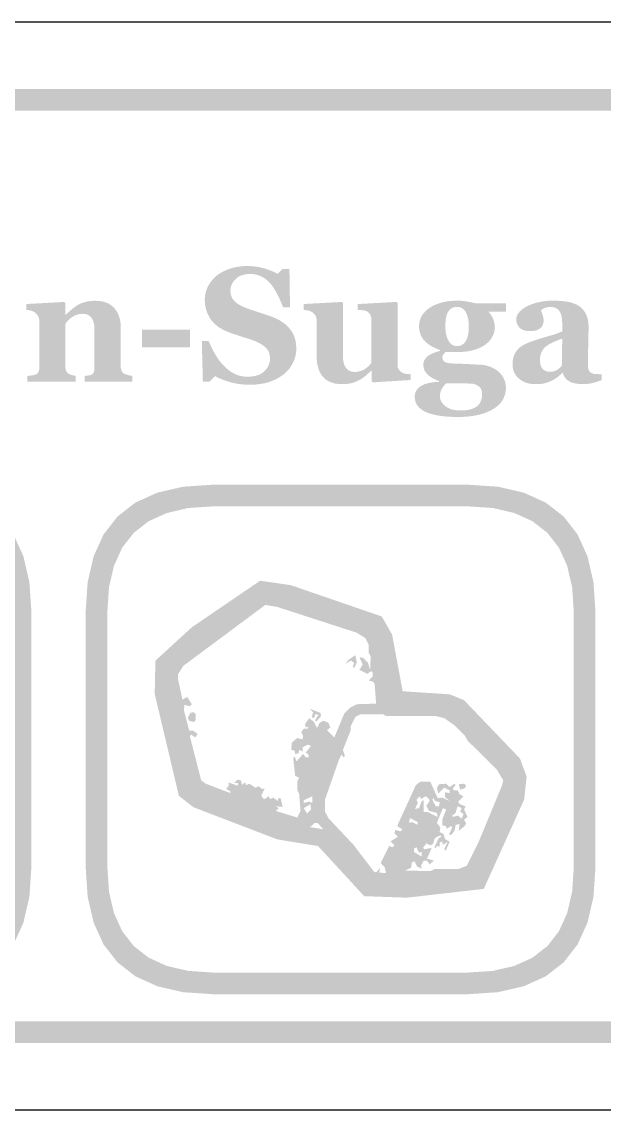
# Model space of a CAD drawing. Header units: millimetres. Extents: x 6 to 594, y 82 to 394.
# Drawn here: x 320.72 to 331.46, y 211.96 to 232.04 of the extents above; entities that cross this region are included whole.
import ezdxf

# ---------------------------------------------------------------- set-up
doc = ezdxf.new("R2010")
doc.units = ezdxf.units.MM
doc.layers.add('CUT', color=1, linetype='Continuous')
doc.layers.add('RASTER', color=7, linetype='Continuous')

msp = doc.modelspace()

# ---------------------------------------------------------------- hatches: boundary and pattern name
at = {"layer": 'RASTER'}
h = msp.add_hatch(color=7, dxfattribs=at)
h.paths.add_polyline_path([(295.8, 228.6), (295.834, 229.116), (295.938, 229.563), (296.109, 229.941), (296.35, 230.25), (296.659, 230.491), (297.038, 230.663), (297.484, 230.766), (298, 230.8), (355.2, 230.8), (355.716, 230.766), (356.163, 230.663), (356.541, 230.491), (356.85, 230.25), (357.091, 229.941), (357.263, 229.563), (357.366, 229.116), (357.4, 228.6), (357.4, 215.4), (357.366, 214.884), (357.263, 214.438), (357.091, 214.059), (356.85, 213.75), (356.541, 213.509), (356.163, 213.337), (355.716, 213.234), (355.2, 213.2), (298, 213.2), (297.484, 213.234), (297.038, 213.337), (296.659, 213.509), (296.35, 213.75), (296.109, 214.059), (295.938, 214.438), (295.834, 214.884), (295.8, 215.4)])
h.paths.add_polyline_path([(296.2, 228.6), (296.2, 215.4), (296.228, 214.978), (296.313, 214.613), (296.453, 214.303), (296.65, 214.05), (296.903, 213.853), (297.213, 213.712), (297.578, 213.628), (298, 213.6), (355.2, 213.6), (355.622, 213.628), (355.988, 213.712), (356.297, 213.853), (356.55, 214.05), (356.747, 214.303), (356.888, 214.613), (356.972, 214.978), (357, 215.4), (357, 228.6), (356.972, 229.022), (356.888, 229.388), (356.747, 229.697), (356.55, 229.95), (356.297, 230.147), (355.988, 230.288), (355.622, 230.372), (355.2, 230.4), (298, 230.4), (297.578, 230.372), (297.213, 230.288), (296.903, 230.147), (296.65, 229.95), (296.453, 229.697), (296.313, 229.388), (296.228, 229.022), (296.2, 228.6)])
for points in [[(324.921, 225.344), (324.874, 225.345), (324.828, 225.347), (324.782, 225.351), (324.737, 225.356), (324.693, 225.363), (324.65, 225.371), (324.608, 225.38), (324.566, 225.391), (324.526, 225.403), (324.487, 225.416), (324.45, 225.429), (324.414, 225.442), (324.38, 225.457), (324.347, 225.471), (324.316, 225.487), (324.287, 225.503), (324.186, 225.4), (324.061, 225.4), (324.042, 226.151), (324.168, 226.151), (324.179, 226.125), (324.191, 226.097), (324.204, 226.07), (324.217, 226.042), (324.231, 226.013), (324.245, 225.984), (324.261, 225.955), (324.277, 225.926), (324.294, 225.897), (324.311, 225.868), (324.329, 225.84), (324.348, 225.813), (324.367, 225.787), (324.387, 225.762), (324.408, 225.737), (324.429, 225.713), (324.452, 225.69), (324.475, 225.667), (324.499, 225.645), (324.524, 225.624), (324.549, 225.605), (324.575, 225.587), (324.602, 225.57), (324.629, 225.554), (324.657, 225.539), (324.687, 225.527), (324.717, 225.516), (324.749, 225.508), (324.782, 225.501), (324.816, 225.496), (324.851, 225.493), (324.888, 225.492), (324.936, 225.494), (324.981, 225.498), (325.024, 225.506), (325.064, 225.517), (325.1, 225.53), (325.134, 225.547), (325.165, 225.567), (325.193, 225.59), (325.218, 225.615), (325.239, 225.642), (325.258, 225.67), (325.273, 225.7), (325.284, 225.731), (325.293, 225.764), (325.298, 225.799), (325.299, 225.835), (325.298, 225.865), (325.294, 225.893), (325.287, 225.921), (325.277, 225.947), (325.264, 225.972), (325.249, 225.996), (325.23, 226.018), (325.209, 226.039), (325.185, 226.06), (325.158, 226.079), (325.128, 226.098), (325.094, 226.116), (325.058, 226.134), (325.018, 226.151), (324.976, 226.167), (324.93, 226.182), (324.9, 226.192), (324.87, 226.202), (324.841, 226.211), (324.812, 226.22), (324.784, 226.229), (324.757, 226.238), (324.73, 226.247), (324.704, 226.255), (324.678, 226.264), (324.653, 226.272), (324.628, 226.281), (324.604, 226.29), (324.58, 226.298), (324.556, 226.307), (324.533, 226.316), (324.51, 226.324), (324.459, 226.346), (324.412, 226.371), (324.368, 226.397), (324.327, 226.426), (324.29, 226.457), (324.256, 226.49), (324.226, 226.525), (324.198, 226.563), (324.175, 226.602), (324.154, 226.643), (324.136, 226.685), (324.122, 226.728), (324.111, 226.771), (324.103, 226.817), (324.098, 226.863), (324.097, 226.91), (324.097, 226.941), (324.1, 226.97), (324.104, 227), (324.11, 227.029), (324.117, 227.059), (324.126, 227.087), (324.137, 227.116), (324.149, 227.144), (324.163, 227.172), (324.179, 227.199), (324.196, 227.225), (324.214, 227.25), (324.234, 227.275), (324.256, 227.299), (324.279, 227.323), (324.303, 227.345), (324.328, 227.366), (324.355, 227.385), (324.383, 227.404), (324.413, 227.421), (324.445, 227.438), (324.479, 227.453), (324.514, 227.468), (324.551, 227.482), (324.589, 227.494), (324.628, 227.505), (324.668, 227.514), (324.708, 227.521), (324.75, 227.527), (324.792, 227.531), (324.835, 227.533), (324.879, 227.534), (324.922, 227.534), (324.964, 227.531), (325.005, 227.528), (325.046, 227.522), (325.086, 227.516), (325.126, 227.507), (325.164, 227.498), (325.203, 227.487), (325.239, 227.475), (325.274, 227.463), (325.307, 227.451), (325.337, 227.439), (325.366, 227.427), (325.393, 227.415), (325.417, 227.403), (325.44, 227.391), (325.529, 227.479), (325.657, 227.479), (325.668, 226.77), (325.542, 226.77), (325.531, 226.798), (325.519, 226.827), (325.507, 226.856), (325.495, 226.885), (325.481, 226.914), (325.468, 226.944), (325.454, 226.974), (325.439, 227.003), (325.424, 227.032), (325.409, 227.06), (325.394, 227.087), (325.378, 227.113), (325.362, 227.137), (325.346, 227.16), (325.33, 227.181), (325.314, 227.202), (325.296, 227.222), (325.277, 227.242), (325.257, 227.261), (325.237, 227.278), (325.216, 227.295), (325.194, 227.31), (325.171, 227.324), (325.148, 227.337), (325.124, 227.349), (325.099, 227.359), (325.073, 227.368), (325.047, 227.375), (325.019, 227.381), (324.99, 227.385), (324.96, 227.387), (324.929, 227.388), (324.89, 227.386), (324.853, 227.382), (324.818, 227.375), (324.785, 227.365), (324.753, 227.353), (324.724, 227.338), (324.696, 227.319), (324.67, 227.298), (324.647, 227.275), (324.626, 227.251), (324.609, 227.225), (324.595, 227.198), (324.584, 227.17), (324.576, 227.141), (324.571, 227.11), (324.57, 227.077), (324.571, 227.047), (324.575, 227.018), (324.582, 226.99), (324.592, 226.964), (324.604, 226.939), (324.619, 226.916), (324.636, 226.894), (324.657, 226.874), (324.68, 226.854), (324.707, 226.835), (324.736, 226.817), (324.768, 226.799), (324.804, 226.782), (324.842, 226.766), (324.884, 226.75), (324.929, 226.734), (324.956, 226.725), (324.983, 226.716), (325.011, 226.707), (325.038, 226.698), (325.066, 226.689), (325.094, 226.68), (325.122, 226.67), (325.15, 226.661), (325.178, 226.652), (325.205, 226.643), (325.231, 226.634), (325.256, 226.625), (325.281, 226.617), (325.305, 226.608), (325.328, 226.599), (325.35, 226.591), (325.402, 226.569), (325.45, 226.546), (325.495, 226.521), (325.537, 226.493), (325.576, 226.464), (325.612, 226.433), (325.644, 226.4), (325.673, 226.365), (325.699, 226.327), (325.722, 226.288), (325.741, 226.247), (325.756, 226.203), (325.769, 226.157), (325.777, 226.109), (325.782, 226.059), (325.784, 226.006), (325.783, 225.973), (325.78, 225.94), (325.775, 225.907), (325.768, 225.874), (325.759, 225.841), (325.749, 225.809), (325.736, 225.777), (325.721, 225.746), (325.705, 225.715), (325.687, 225.685), (325.668, 225.657), (325.647, 225.63), (325.625, 225.605), (325.602, 225.581), (325.577, 225.558), (325.551, 225.536), (325.521, 225.514), (325.49, 225.493), (325.458, 225.473), (325.425, 225.455), (325.39, 225.437), (325.355, 225.422), (325.318, 225.407), (325.28, 225.394), (325.241, 225.382), (325.2, 225.372), (325.158, 225.364), (325.114, 225.357), (325.068, 225.351), (325.021, 225.347), (324.972, 225.345), (324.921, 225.344)], [(322.761, 225.4), (321.879, 225.4), (321.879, 225.507), (321.886, 225.508), (321.893, 225.508), (321.901, 225.509), (321.91, 225.51), (321.918, 225.511), (321.927, 225.512), (321.936, 225.513), (321.946, 225.514), (321.956, 225.515), (321.965, 225.517), (321.973, 225.518), (321.981, 225.52), (321.988, 225.522), (321.995, 225.524), (322.001, 225.526), (322.006, 225.529), (322.014, 225.533), (322.021, 225.538), (322.027, 225.543), (322.033, 225.549), (322.038, 225.555), (322.043, 225.561), (322.047, 225.568), (322.05, 225.576), (322.053, 225.584), (322.056, 225.593), (322.058, 225.603), (322.06, 225.614), (322.062, 225.626), (322.063, 225.638), (322.063, 225.652), (322.063, 225.667), (322.063, 226.352), (322.063, 226.388), (322.06, 226.422), (322.056, 226.454), (322.05, 226.483), (322.042, 226.51), (322.032, 226.535), (322.021, 226.557), (322.008, 226.577), (321.994, 226.595), (321.978, 226.61), (321.96, 226.623), (321.941, 226.634), (321.919, 226.642), (321.897, 226.648), (321.873, 226.651), (321.847, 226.652), (321.832, 226.652), (321.818, 226.651), (321.804, 226.65), (321.79, 226.648), (321.776, 226.646), (321.763, 226.643), (321.75, 226.639), (321.737, 226.635), (321.725, 226.63), (321.712, 226.625), (321.7, 226.619), (321.687, 226.613), (321.675, 226.607), (321.663, 226.599), (321.651, 226.592), (321.639, 226.584), (321.628, 226.576), (321.618, 226.569), (321.609, 226.561), (321.6, 226.554), (321.592, 226.546), (321.584, 226.539), (321.577, 226.531), (321.57, 226.524), (321.564, 226.516), (321.558, 226.509), (321.552, 226.501), (321.547, 226.495), (321.542, 226.488), (321.537, 226.482), (321.532, 226.475), (321.527, 226.469), (321.527, 225.683), (321.527, 225.67), (321.528, 225.658), (321.529, 225.647), (321.531, 225.636), (321.533, 225.625), (321.535, 225.615), (321.538, 225.606), (321.542, 225.597), (321.546, 225.589), (321.55, 225.581), (321.556, 225.574), (321.561, 225.567), (321.568, 225.561), (321.575, 225.555), (321.582, 225.55), (321.59, 225.545), (321.596, 225.542), (321.603, 225.539), (321.609, 225.536), (321.617, 225.533), (321.624, 225.53), (321.632, 225.527), (321.64, 225.524), (321.649, 225.522), (321.658, 225.519), (321.666, 225.517), (321.675, 225.515), (321.684, 225.513), (321.692, 225.511), (321.701, 225.509), (321.709, 225.508), (321.718, 225.507), (321.718, 225.4), (320.827, 225.4), (320.827, 225.507), (320.836, 225.508), (320.845, 225.509), (320.855, 225.509), (320.864, 225.51), (320.873, 225.511), (320.882, 225.513), (320.892, 225.514), (320.901, 225.515), (320.91, 225.516), (320.919, 225.518), (320.927, 225.519), (320.936, 225.521), (320.943, 225.523), (320.951, 225.525), (320.958, 225.527), (320.965, 225.529), (320.976, 225.533), (320.986, 225.538), (320.996, 225.543), (321.004, 225.549), (321.012, 225.556), (321.019, 225.563), (321.024, 225.571), (321.029, 225.579), (321.033, 225.587), (321.037, 225.597), (321.04, 225.607), (321.042, 225.618), (321.044, 225.629), (321.046, 225.641), (321.047, 225.653), (321.047, 225.667), (321.047, 226.519), (321.046, 226.53), (321.045, 226.542), (321.043, 226.553), (321.041, 226.564), (321.038, 226.575), (321.034, 226.586), (321.029, 226.597), (321.023, 226.608), (321.017, 226.619), (321.011, 226.629), (321.004, 226.639), (320.996, 226.648), (320.988, 226.657), (320.98, 226.665), (320.971, 226.673), (320.962, 226.68), (320.955, 226.685), (320.948, 226.689), (320.94, 226.693), (320.932, 226.696), (320.923, 226.7), (320.914, 226.703), (320.905, 226.707), (320.895, 226.71), (320.885, 226.712), (320.875, 226.715), (320.864, 226.717), (320.853, 226.719), (320.842, 226.721), (320.83, 226.723), (320.819, 226.724), (320.807, 226.726), (320.807, 226.833), (321.505, 226.871), (321.527, 226.849), (321.527, 226.636), (321.533, 226.636), (321.544, 226.646), (321.555, 226.656), (321.566, 226.666), (321.579, 226.677), (321.591, 226.688), (321.605, 226.699), (321.618, 226.712), (321.633, 226.724), (321.647, 226.737), (321.661, 226.749), (321.675, 226.76), (321.689, 226.771), (321.703, 226.781), (321.716, 226.79), (321.729, 226.799), (321.741, 226.808), (321.755, 226.816), (321.77, 226.825), (321.787, 226.833), (321.804, 226.84), (321.822, 226.848), (321.841, 226.855), (321.862, 226.861), (321.883, 226.868), (321.905, 226.874), (321.928, 226.879), (321.951, 226.883), (321.974, 226.886), (321.998, 226.889), (322.022, 226.891), (322.046, 226.892), (322.071, 226.893), (322.129, 226.891), (322.183, 226.884), (322.233, 226.874), (322.28, 226.859), (322.323, 226.84), (322.362, 226.816), (322.397, 226.789), (322.429, 226.757), (322.457, 226.722), (322.481, 226.684), (322.502, 226.643), (322.518, 226.6), (322.531, 226.553), (322.541, 226.504), (322.546, 226.452), (322.548, 226.398), (322.548, 225.68), (322.548, 225.667), (322.549, 225.654), (322.551, 225.642), (322.552, 225.631), (322.555, 225.621), (322.557, 225.611), (322.561, 225.602), (322.564, 225.593), (322.569, 225.586), (322.574, 225.578), (322.58, 225.571), (322.587, 225.564), (322.595, 225.558), (322.604, 225.552), (322.614, 225.547), (322.624, 225.542), (322.63, 225.54), (322.637, 225.537), (322.644, 225.534), (322.651, 225.532), (322.658, 225.529), (322.666, 225.527), (322.674, 225.524), (322.682, 225.522), (322.691, 225.519), (322.7, 225.517), (322.709, 225.515), (322.719, 225.513), (322.729, 225.511), (322.739, 225.509), (322.75, 225.508), (322.761, 225.507)], [(327.892, 225.431), (327.193, 225.388), (327.171, 225.409), (327.171, 225.601), (327.163, 225.601), (327.15, 225.589), (327.138, 225.578), (327.125, 225.567), (327.113, 225.556), (327.101, 225.545), (327.089, 225.534), (327.077, 225.523), (327.065, 225.512), (327.053, 225.501), (327.04, 225.491), (327.027, 225.481), (327.013, 225.471), (326.998, 225.461), (326.983, 225.452), (326.968, 225.443), (326.952, 225.434), (326.933, 225.424), (326.915, 225.415), (326.897, 225.407), (326.879, 225.399), (326.861, 225.392), (326.844, 225.386), (326.827, 225.38), (326.81, 225.375), (326.793, 225.371), (326.773, 225.367), (326.752, 225.363), (326.728, 225.361), (326.703, 225.359), (326.676, 225.357), (326.647, 225.356), (326.616, 225.356), (326.562, 225.358), (326.512, 225.364), (326.465, 225.375), (326.421, 225.389), (326.38, 225.408), (326.342, 225.431), (326.308, 225.458), (326.277, 225.489), (326.249, 225.524), (326.225, 225.563), (326.205, 225.605), (326.189, 225.65), (326.176, 225.699), (326.166, 225.751), (326.161, 225.807), (326.159, 225.866), (326.159, 226.525), (326.159, 226.539), (326.158, 226.552), (326.156, 226.565), (326.154, 226.577), (326.15, 226.588), (326.147, 226.599), (326.142, 226.609), (326.137, 226.618), (326.131, 226.627), (326.125, 226.635), (326.119, 226.644), (326.111, 226.652), (326.104, 226.66), (326.096, 226.667), (326.087, 226.675), (326.079, 226.682), (326.071, 226.687), (326.063, 226.692), (326.054, 226.696), (326.045, 226.701), (326.035, 226.704), (326.025, 226.708), (326.014, 226.711), (326.002, 226.713), (325.991, 226.716), (325.979, 226.718), (325.968, 226.719), (325.958, 226.721), (325.947, 226.723), (325.937, 226.724), (325.927, 226.725), (325.917, 226.726), (325.917, 226.833), (326.628, 226.871), (326.644, 226.849), (326.644, 225.875), (326.645, 225.838), (326.648, 225.804), (326.652, 225.773), (326.658, 225.744), (326.667, 225.717), (326.676, 225.693), (326.688, 225.671), (326.702, 225.652), (326.717, 225.635), (326.733, 225.621), (326.751, 225.608), (326.77, 225.598), (326.791, 225.59), (326.813, 225.585), (326.836, 225.581), (326.861, 225.58), (326.886, 225.581), (326.911, 225.584), (326.936, 225.588), (326.959, 225.594), (326.982, 225.601), (327.005, 225.611), (327.026, 225.622), (327.048, 225.634), (327.068, 225.648), (327.086, 225.662), (327.103, 225.676), (327.119, 225.69), (327.134, 225.705), (327.147, 225.72), (327.158, 225.735), (327.168, 225.75), (327.168, 226.54), (327.168, 226.552), (327.167, 226.564), (327.166, 226.576), (327.164, 226.587), (327.161, 226.598), (327.158, 226.609), (327.154, 226.619), (327.149, 226.629), (327.144, 226.639), (327.139, 226.648), (327.133, 226.657), (327.126, 226.665), (327.119, 226.673), (327.111, 226.68), (327.103, 226.687), (327.094, 226.693), (327.087, 226.698), (327.079, 226.702), (327.071, 226.705), (327.062, 226.708), (327.052, 226.711), (327.041, 226.713), (327.03, 226.715), (327.018, 226.717), (327.006, 226.718), (326.994, 226.72), (326.981, 226.721), (326.969, 226.722), (326.956, 226.723), (326.943, 226.724), (326.931, 226.725), (326.918, 226.726), (326.918, 226.833), (327.628, 226.871), (327.65, 226.849), (327.65, 225.718), (327.651, 225.705), (327.652, 225.693), (327.653, 225.682), (327.655, 225.67), (327.658, 225.66), (327.662, 225.65), (327.666, 225.64), (327.671, 225.631), (327.676, 225.622), (327.682, 225.613), (327.689, 225.605), (327.696, 225.598), (327.704, 225.59), (327.712, 225.583), (327.721, 225.576), (327.731, 225.57), (327.738, 225.566), (327.746, 225.562), (327.754, 225.558), (327.763, 225.555), (327.772, 225.552), (327.782, 225.55), (327.792, 225.548), (327.803, 225.546), (327.815, 225.544), (327.826, 225.543), (327.837, 225.542), (327.848, 225.54), (327.859, 225.54), (327.87, 225.539), (327.881, 225.538), (327.892, 225.538)], [(323.824, 226.037), (322.936, 226.037), (322.936, 226.361), (323.824, 226.361)]]:
    msp.add_hatch(color=7, dxfattribs=at).paths.add_polyline_path(points)
h = msp.add_hatch(color=7, dxfattribs=at)
h.paths.add_polyline_path([(329.651, 226.689), (329.329, 226.689), (329.343, 226.673), (329.356, 226.656), (329.368, 226.64), (329.379, 226.623), (329.389, 226.606), (329.399, 226.588), (329.407, 226.571), (329.415, 226.553), (329.421, 226.535), (329.427, 226.517), (329.432, 226.498), (329.436, 226.48), (329.439, 226.461), (329.441, 226.442), (329.443, 226.423), (329.443, 226.403), (329.442, 226.378), (329.44, 226.354), (329.436, 226.329), (329.43, 226.305), (329.422, 226.282), (329.413, 226.259), (329.402, 226.236), (329.389, 226.214), (329.375, 226.192), (329.36, 226.171), (329.344, 226.152), (329.326, 226.133), (329.308, 226.116), (329.289, 226.099), (329.268, 226.084), (329.247, 226.069), (329.224, 226.056), (329.2, 226.042), (329.176, 226.03), (329.15, 226.019), (329.123, 226.008), (329.096, 225.998), (329.067, 225.989), (329.038, 225.98), (329.007, 225.973), (328.976, 225.966), (328.945, 225.96), (328.912, 225.956), (328.879, 225.952), (328.846, 225.95), (328.812, 225.948), (328.777, 225.948), (328.538, 225.948), (328.534, 225.944), (328.529, 225.94), (328.524, 225.936), (328.519, 225.931), (328.515, 225.925), (328.51, 225.919), (328.504, 225.913), (328.499, 225.906), (328.494, 225.899), (328.49, 225.892), (328.486, 225.885), (328.483, 225.878), (328.481, 225.871), (328.479, 225.864), (328.478, 225.858), (328.478, 225.851), (328.479, 225.836), (328.481, 225.821), (328.485, 225.808), (328.491, 225.797), (328.498, 225.786), (328.507, 225.777), (328.517, 225.769), (328.529, 225.762), (328.543, 225.756), (328.56, 225.751), (328.579, 225.746), (328.601, 225.742), (328.626, 225.739), (328.653, 225.737), (328.683, 225.735), (328.715, 225.734), (328.749, 225.733), (328.782, 225.732), (328.816, 225.731), (328.849, 225.73), (328.883, 225.728), (328.917, 225.727), (328.951, 225.725), (328.985, 225.723), (329.018, 225.721), (329.048, 225.719), (329.076, 225.718), (329.102, 225.717), (329.125, 225.716), (329.145, 225.715), (329.164, 225.714), (329.18, 225.713), (329.201, 225.712), (329.222, 225.71), (329.243, 225.707), (329.264, 225.703), (329.285, 225.698), (329.306, 225.692), (329.327, 225.686), (329.348, 225.679), (329.369, 225.671), (329.388, 225.663), (329.408, 225.654), (329.426, 225.644), (329.444, 225.634), (329.461, 225.624), (329.477, 225.612), (329.493, 225.601), (329.51, 225.587), (329.525, 225.573), (329.54, 225.558), (329.555, 225.542), (329.568, 225.525), (329.581, 225.508), (329.593, 225.489), (329.604, 225.47), (329.615, 225.449), (329.624, 225.428), (329.631, 225.406), (329.637, 225.384), (329.642, 225.36), (329.646, 225.336), (329.648, 225.311), (329.648, 225.286), (329.648, 225.258), (329.645, 225.231), (329.641, 225.204), (329.635, 225.178), (329.627, 225.152), (329.618, 225.126), (329.607, 225.101), (329.595, 225.076), (329.581, 225.052), (329.565, 225.029), (329.547, 225.006), (329.527, 224.985), (329.506, 224.964), (329.483, 224.944), (329.458, 224.925), (329.432, 224.906), (329.402, 224.888), (329.371, 224.871), (329.338, 224.855), (329.304, 224.84), (329.269, 224.826), (329.232, 224.813), (329.194, 224.801), (329.154, 224.791), (329.112, 224.781), (329.068, 224.773), (329.022, 224.766), (328.973, 224.76), (328.922, 224.755), (328.868, 224.752), (328.812, 224.75), (328.753, 224.75), (328.66, 224.751), (328.572, 224.755), (328.49, 224.763), (328.414, 224.773), (328.344, 224.786), (328.279, 224.802), (328.22, 224.821), (328.167, 224.843), (328.12, 224.868), (328.08, 224.896), (328.045, 224.927), (328.017, 224.961), (327.995, 224.997), (327.979, 225.037), (327.97, 225.079), (327.967, 225.125), (327.968, 225.153), (327.973, 225.18), (327.982, 225.206), (327.994, 225.23), (328.009, 225.253), (328.028, 225.275), (328.05, 225.296), (328.075, 225.315), (328.104, 225.333), (328.137, 225.348), (328.173, 225.362), (328.214, 225.373), (328.258, 225.382), (328.305, 225.389), (328.357, 225.394), (328.412, 225.397), (328.412, 225.415), (328.379, 225.426), (328.348, 225.439), (328.319, 225.453), (328.292, 225.468), (328.267, 225.483), (328.243, 225.5), (328.222, 225.517), (328.202, 225.535), (328.184, 225.555), (328.169, 225.575), (328.156, 225.595), (328.145, 225.617), (328.137, 225.639), (328.131, 225.662), (328.128, 225.686), (328.126, 225.711), (328.127, 225.726), (328.128, 225.74), (328.131, 225.754), (328.134, 225.767), (328.138, 225.78), (328.143, 225.792), (328.149, 225.804), (328.156, 225.815), (328.164, 225.825), (328.172, 225.835), (328.181, 225.845), (328.191, 225.854), (328.201, 225.864), (328.211, 225.873), (328.222, 225.881), (328.233, 225.889), (328.244, 225.896), (328.255, 225.903), (328.267, 225.909), (328.279, 225.915), (328.291, 225.921), (328.305, 225.926), (328.319, 225.932), (328.333, 225.937), (328.347, 225.942), (328.361, 225.946), (328.374, 225.951), (328.387, 225.955), (328.399, 225.958), (328.41, 225.962), (328.421, 225.965), (328.431, 225.968), (328.431, 225.984), (328.383, 226.003), (328.339, 226.023), (328.297, 226.044), (328.259, 226.066), (328.225, 226.089), (328.193, 226.112), (328.165, 226.137), (328.14, 226.163), (328.118, 226.19), (328.1, 226.219), (328.084, 226.249), (328.071, 226.28), (328.06, 226.313), (328.053, 226.348), (328.049, 226.384), (328.047, 226.421), (328.05, 226.473), (328.06, 226.523), (328.075, 226.57), (328.097, 226.615), (328.125, 226.656), (328.159, 226.695), (328.199, 226.732), (328.246, 226.765), (328.297, 226.795), (328.352, 226.822), (328.41, 226.844), (328.471, 226.862), (328.535, 226.876), (328.603, 226.886), (328.674, 226.892), (328.749, 226.894), (328.774, 226.894), (328.798, 226.893), (328.823, 226.892), (328.847, 226.89), (328.871, 226.888), (328.895, 226.885), (328.918, 226.881), (328.942, 226.877), (328.964, 226.873), (328.985, 226.869), (329.005, 226.865), (329.023, 226.861), (329.04, 226.858), (329.056, 226.854), (329.07, 226.851), (329.083, 226.847), (329.651, 226.847)])
h.paths.add_polyline_path([(328.964, 226.409), (328.963, 226.451), (328.961, 226.49), (328.957, 226.528), (328.951, 226.563), (328.943, 226.595), (328.934, 226.626), (328.923, 226.654), (328.91, 226.68), (328.896, 226.704), (328.879, 226.724), (328.861, 226.741), (328.841, 226.755), (328.819, 226.766), (328.796, 226.774), (328.77, 226.778), (328.743, 226.78), (328.729, 226.779), (328.715, 226.778), (328.702, 226.776), (328.69, 226.773), (328.677, 226.769), (328.666, 226.765), (328.654, 226.759), (328.643, 226.753), (328.633, 226.746), (328.623, 226.738), (328.614, 226.729), (328.605, 226.72), (328.597, 226.709), (328.589, 226.699), (328.581, 226.687), (328.575, 226.674), (328.569, 226.662), (328.563, 226.648), (328.558, 226.635), (328.554, 226.62), (328.55, 226.606), (328.546, 226.59), (328.543, 226.574), (328.541, 226.558), (328.539, 226.541), (328.537, 226.524), (328.536, 226.507), (328.534, 226.49), (328.533, 226.473), (328.533, 226.456), (328.532, 226.439), (328.532, 226.421), (328.533, 226.382), (328.536, 226.345), (328.54, 226.309), (328.546, 226.276), (328.554, 226.244), (328.563, 226.214), (328.575, 226.185), (328.588, 226.159), (328.602, 226.135), (328.619, 226.114), (328.636, 226.096), (328.655, 226.082), (328.676, 226.071), (328.698, 226.063), (328.721, 226.058), (328.746, 226.056), (328.772, 226.058), (328.796, 226.062), (328.818, 226.069), (328.839, 226.079), (328.859, 226.092), (328.877, 226.108), (328.893, 226.127), (328.908, 226.149), (328.921, 226.173), (328.933, 226.199), (328.942, 226.228), (328.95, 226.26), (328.956, 226.294), (328.961, 226.33), (328.963, 226.368), (328.964, 226.409)])
h.paths.add_polyline_path([(329.21, 225.179), (329.21, 225.191), (329.209, 225.204), (329.206, 225.216), (329.203, 225.228), (329.199, 225.241), (329.195, 225.253), (329.189, 225.265), (329.183, 225.278), (329.174, 225.29), (329.164, 225.301), (329.152, 225.312), (329.137, 225.322), (329.121, 225.332), (329.102, 225.341), (329.081, 225.35), (329.058, 225.358), (329.044, 225.36), (329.027, 225.362), (329.009, 225.363), (328.988, 225.365), (328.965, 225.366), (328.941, 225.367), (328.914, 225.368), (328.884, 225.369), (328.853, 225.37), (328.818, 225.371), (328.781, 225.371), (328.741, 225.371), (328.698, 225.372), (328.652, 225.372), (328.604, 225.372), (328.553, 225.372), (328.54, 225.361), (328.528, 225.349), (328.517, 225.337), (328.506, 225.324), (328.495, 225.311), (328.485, 225.297), (328.476, 225.283), (328.467, 225.268), (328.459, 225.253), (328.452, 225.237), (328.446, 225.22), (328.441, 225.202), (328.437, 225.183), (328.435, 225.164), (328.433, 225.144), (328.433, 225.123), (328.433, 225.114), (328.434, 225.104), (328.435, 225.095), (328.438, 225.085), (328.441, 225.075), (328.444, 225.064), (328.448, 225.053), (328.453, 225.043), (328.459, 225.032), (328.465, 225.021), (328.472, 225.01), (328.479, 225), (328.488, 224.99), (328.497, 224.98), (328.507, 224.97), (328.517, 224.961), (328.53, 224.95), (328.544, 224.94), (328.558, 224.931), (328.572, 224.923), (328.586, 224.915), (328.601, 224.907), (328.616, 224.9), (328.632, 224.894), (328.648, 224.888), (328.667, 224.883), (328.688, 224.879), (328.711, 224.876), (328.736, 224.873), (328.762, 224.871), (328.791, 224.87), (328.822, 224.87), (328.868, 224.871), (328.911, 224.874), (328.951, 224.88), (328.989, 224.888), (329.023, 224.898), (329.055, 224.911), (329.084, 224.926), (329.111, 224.943), (329.134, 224.963), (329.154, 224.985), (329.171, 225.01), (329.185, 225.039), (329.196, 225.069), (329.204, 225.103), (329.209, 225.14), (329.21, 225.179)])
h = msp.add_hatch(color=7, dxfattribs=at)
h.paths.add_polyline_path([(331.415, 225.431), (331.398, 225.424), (331.381, 225.417), (331.363, 225.411), (331.345, 225.404), (331.325, 225.398), (331.305, 225.391), (331.284, 225.385), (331.263, 225.379), (331.24, 225.374), (331.218, 225.369), (331.195, 225.365), (331.172, 225.362), (331.149, 225.359), (331.125, 225.358), (331.101, 225.356), (331.077, 225.356), (331.033, 225.357), (330.992, 225.359), (330.955, 225.364), (330.92, 225.369), (330.889, 225.377), (330.86, 225.386), (330.834, 225.397), (330.811, 225.41), (330.791, 225.424), (330.772, 225.439), (330.755, 225.456), (330.74, 225.475), (330.726, 225.494), (330.714, 225.516), (330.704, 225.538), (330.696, 225.563), (330.687, 225.563), (330.675, 225.55), (330.662, 225.539), (330.65, 225.527), (330.638, 225.516), (330.626, 225.506), (330.614, 225.496), (330.603, 225.487), (330.591, 225.478), (330.579, 225.469), (330.567, 225.461), (330.555, 225.453), (330.543, 225.445), (330.531, 225.438), (330.518, 225.431), (330.505, 225.424), (330.492, 225.418), (330.475, 225.41), (330.458, 225.403), (330.441, 225.396), (330.425, 225.39), (330.408, 225.384), (330.392, 225.379), (330.376, 225.374), (330.36, 225.37), (330.343, 225.366), (330.325, 225.363), (330.305, 225.361), (330.283, 225.358), (330.26, 225.357), (330.236, 225.356), (330.209, 225.355), (330.182, 225.355), (330.14, 225.356), (330.1, 225.361), (330.061, 225.369), (330.024, 225.38), (329.989, 225.394), (329.955, 225.411), (329.922, 225.431), (329.892, 225.455), (329.863, 225.481), (329.839, 225.509), (329.818, 225.539), (329.801, 225.572), (329.788, 225.606), (329.779, 225.642), (329.773, 225.68), (329.771, 225.721), (329.772, 225.744), (329.773, 225.767), (329.775, 225.788), (329.778, 225.809), (329.782, 225.829), (329.786, 225.848), (329.792, 225.866), (329.798, 225.883), (329.805, 225.899), (329.812, 225.915), (329.821, 225.93), (329.83, 225.945), (329.839, 225.96), (329.85, 225.974), (329.861, 225.988), (329.872, 226.001), (329.884, 226.012), (329.895, 226.023), (329.907, 226.033), (329.92, 226.043), (329.933, 226.053), (329.946, 226.062), (329.96, 226.07), (329.974, 226.078), (329.989, 226.086), (330.004, 226.093), (330.019, 226.101), (330.035, 226.108), (330.051, 226.115), (330.067, 226.122), (330.084, 226.129), (330.101, 226.135), (330.135, 226.147), (330.17, 226.16), (330.207, 226.172), (330.246, 226.185), (330.286, 226.197), (330.328, 226.21), (330.372, 226.223), (330.417, 226.236), (330.462, 226.249), (330.503, 226.261), (330.542, 226.273), (330.577, 226.285), (330.609, 226.296), (330.638, 226.308), (330.664, 226.318), (330.687, 226.329), (330.687, 226.469), (330.687, 226.479), (330.687, 226.489), (330.686, 226.5), (330.685, 226.512), (330.685, 226.524), (330.684, 226.537), (330.682, 226.551), (330.681, 226.566), (330.679, 226.581), (330.677, 226.595), (330.675, 226.608), (330.672, 226.621), (330.669, 226.634), (330.665, 226.645), (330.661, 226.657), (330.656, 226.667), (330.651, 226.679), (330.644, 226.69), (330.637, 226.7), (330.63, 226.71), (330.621, 226.72), (330.612, 226.729), (330.602, 226.738), (330.592, 226.746), (330.58, 226.754), (330.568, 226.76), (330.555, 226.766), (330.541, 226.77), (330.526, 226.774), (330.51, 226.776), (330.493, 226.778), (330.476, 226.778), (330.46, 226.778), (330.445, 226.777), (330.431, 226.776), (330.417, 226.774), (330.404, 226.771), (330.391, 226.768), (330.379, 226.764), (330.368, 226.76), (330.358, 226.756), (330.348, 226.751), (330.338, 226.746), (330.329, 226.742), (330.321, 226.737), (330.313, 226.732), (330.306, 226.728), (330.299, 226.723), (330.3, 226.715), (330.302, 226.706), (330.304, 226.696), (330.307, 226.686), (330.311, 226.674), (330.314, 226.662), (330.319, 226.648), (330.324, 226.633), (330.328, 226.618), (330.333, 226.604), (330.336, 226.589), (330.339, 226.574), (330.341, 226.56), (330.343, 226.546), (330.344, 226.532), (330.344, 226.518), (330.344, 226.511), (330.343, 226.504), (330.342, 226.497), (330.341, 226.49), (330.339, 226.482), (330.337, 226.473), (330.334, 226.465), (330.331, 226.455), (330.327, 226.446), (330.324, 226.438), (330.319, 226.43), (330.315, 226.422), (330.31, 226.415), (330.305, 226.408), (330.299, 226.402), (330.293, 226.396), (330.284, 226.389), (330.276, 226.382), (330.266, 226.376), (330.257, 226.37), (330.248, 226.365), (330.238, 226.36), (330.228, 226.355), (330.217, 226.351), (330.206, 226.347), (330.194, 226.344), (330.18, 226.341), (330.165, 226.339), (330.148, 226.337), (330.13, 226.336), (330.11, 226.335), (330.089, 226.335), (330.059, 226.335), (330.031, 226.338), (330.005, 226.343), (329.981, 226.349), (329.959, 226.358), (329.938, 226.368), (329.92, 226.38), (329.903, 226.394), (329.888, 226.409), (329.876, 226.426), (329.865, 226.443), (329.856, 226.462), (329.849, 226.482), (329.844, 226.503), (329.841, 226.525), (329.84, 226.548), (329.841, 226.569), (329.844, 226.588), (329.849, 226.608), (329.857, 226.626), (329.866, 226.644), (329.877, 226.662), (329.89, 226.679), (329.905, 226.696), (329.922, 226.712), (329.94, 226.727), (329.958, 226.741), (329.978, 226.755), (329.998, 226.768), (330.019, 226.781), (330.041, 226.792), (330.064, 226.803), (330.088, 226.814), (330.112, 226.824), (330.137, 226.833), (330.164, 226.842), (330.191, 226.851), (330.218, 226.858), (330.247, 226.865), (330.277, 226.871), (330.307, 226.877), (330.336, 226.882), (330.364, 226.886), (330.392, 226.89), (330.42, 226.892), (330.447, 226.894), (330.474, 226.895), (330.499, 226.896), (330.535, 226.895), (330.569, 226.895), (330.603, 226.893), (330.636, 226.891), (330.668, 226.889), (330.699, 226.886), (330.73, 226.883), (330.76, 226.879), (330.789, 226.874), (330.818, 226.868), (330.846, 226.861), (330.873, 226.853), (330.899, 226.844), (330.925, 226.833), (330.95, 226.822), (330.974, 226.809), (330.996, 226.796), (331.017, 226.781), (331.037, 226.764), (331.056, 226.746), (331.073, 226.727), (331.089, 226.706), (331.104, 226.684), (331.118, 226.66), (331.131, 226.635), (331.142, 226.608), (331.151, 226.579), (331.158, 226.548), (331.164, 226.516), (331.168, 226.481), (331.171, 226.445), (331.172, 226.406), (331.172, 226.364), (331.171, 226.32), (331.171, 226.274), (331.17, 226.225), (331.169, 226.175), (331.168, 226.123), (331.167, 226.07), (331.165, 226.014), (331.164, 225.959), (331.162, 225.91), (331.161, 225.865), (331.16, 225.826), (331.16, 225.791), (331.159, 225.761), (331.159, 225.735), (331.159, 225.715), (331.159, 225.699), (331.16, 225.684), (331.161, 225.669), (331.164, 225.656), (331.166, 225.643), (331.17, 225.632), (331.174, 225.621), (331.178, 225.611), (331.184, 225.602), (331.19, 225.593), (331.196, 225.585), (331.203, 225.578), (331.211, 225.571), (331.22, 225.565), (331.229, 225.559), (331.239, 225.554), (331.246, 225.551), (331.253, 225.549), (331.262, 225.546), (331.271, 225.544), (331.281, 225.543), (331.293, 225.542), (331.305, 225.541), (331.318, 225.54), (331.331, 225.539), (331.344, 225.539), (331.356, 225.539), (331.369, 225.538), (331.381, 225.538), (331.392, 225.538), (331.404, 225.538), (331.415, 225.538)])
h.paths.add_polyline_path([(330.687, 226.194), (330.666, 226.187), (330.646, 226.18), (330.626, 226.172), (330.605, 226.164), (330.585, 226.156), (330.565, 226.148), (330.544, 226.139), (330.524, 226.13), (330.505, 226.121), (330.486, 226.112), (330.468, 226.103), (330.451, 226.093), (330.435, 226.084), (330.42, 226.074), (330.406, 226.065), (330.392, 226.055), (330.379, 226.044), (330.367, 226.033), (330.355, 226.021), (330.344, 226.008), (330.334, 225.995), (330.324, 225.98), (330.316, 225.966), (330.308, 225.95), (330.3, 225.934), (330.294, 225.917), (330.289, 225.899), (330.284, 225.881), (330.281, 225.862), (330.279, 225.842), (330.277, 225.821), (330.277, 225.8), (330.278, 225.772), (330.28, 225.747), (330.284, 225.723), (330.29, 225.701), (330.297, 225.682), (330.306, 225.664), (330.317, 225.648), (330.329, 225.634), (330.342, 225.622), (330.356, 225.612), (330.371, 225.603), (330.387, 225.596), (330.403, 225.59), (330.42, 225.586), (330.438, 225.584), (330.457, 225.583), (330.477, 225.584), (330.495, 225.585), (330.513, 225.588), (330.53, 225.591), (330.546, 225.596), (330.562, 225.602), (330.576, 225.608), (330.59, 225.616), (330.602, 225.625), (330.615, 225.634), (330.627, 225.643), (330.638, 225.653), (330.65, 225.663), (330.661, 225.674), (330.671, 225.686), (330.681, 225.697)])
h = msp.add_hatch(color=7, dxfattribs=at)
h.paths.add_polyline_path([(311.5, 221.15), (311.537, 221.701), (311.647, 222.178), (311.83, 222.582), (312.088, 222.913), (312.418, 223.17), (312.822, 223.353), (313.299, 223.463), (313.85, 223.5), (318.55, 223.5), (319.101, 223.463), (319.578, 223.353), (319.982, 223.17), (320.313, 222.913), (320.57, 222.582), (320.753, 222.178), (320.863, 221.701), (320.9, 221.15), (320.9, 216.45), (320.863, 215.899), (320.753, 215.422), (320.57, 215.018), (320.313, 214.687), (319.982, 214.43), (319.578, 214.247), (319.101, 214.137), (318.55, 214.1), (313.85, 214.1), (313.299, 214.137), (312.822, 214.247), (312.418, 214.43), (312.088, 214.688), (311.83, 215.018), (311.647, 215.422), (311.537, 215.899), (311.5, 216.45)])
h.paths.add_polyline_path([(311.9, 221.15), (311.9, 216.45), (311.93, 215.993), (312.022, 215.597), (312.174, 215.262), (312.388, 214.988), (312.662, 214.774), (312.997, 214.622), (313.393, 214.53), (313.85, 214.5), (318.55, 214.5), (319.007, 214.53), (319.403, 214.622), (319.738, 214.774), (320.013, 214.988), (320.226, 215.262), (320.378, 215.597), (320.47, 215.993), (320.5, 216.45), (320.5, 221.15), (320.47, 221.607), (320.378, 222.003), (320.226, 222.338), (320.013, 222.612), (319.738, 222.826), (319.403, 222.978), (319.007, 223.07), (318.55, 223.1), (313.85, 223.1), (313.393, 223.07), (312.997, 222.978), (312.662, 222.826), (312.388, 222.613), (312.174, 222.338), (312.022, 222.003), (311.93, 221.607), (311.9, 221.15)])
h = msp.add_hatch(color=7, dxfattribs=at)
h.paths.add_polyline_path([(321.9, 221.15), (321.937, 221.701), (322.047, 222.178), (322.23, 222.582), (322.488, 222.913), (322.818, 223.17), (323.222, 223.353), (323.699, 223.463), (324.25, 223.5), (328.95, 223.5), (329.501, 223.463), (329.978, 223.353), (330.382, 223.17), (330.713, 222.913), (330.97, 222.582), (331.153, 222.178), (331.263, 221.701), (331.3, 221.15), (331.3, 216.45), (331.263, 215.899), (331.153, 215.422), (330.97, 215.018), (330.713, 214.687), (330.382, 214.43), (329.978, 214.247), (329.501, 214.137), (328.95, 214.1), (324.25, 214.1), (323.699, 214.137), (323.222, 214.247), (322.818, 214.43), (322.488, 214.688), (322.23, 215.018), (322.047, 215.422), (321.937, 215.899), (321.9, 216.45)])
h.paths.add_polyline_path([(322.3, 221.15), (322.3, 216.45), (322.33, 215.993), (322.422, 215.597), (322.574, 215.262), (322.788, 214.988), (323.062, 214.774), (323.397, 214.622), (323.793, 214.53), (324.25, 214.5), (328.95, 214.5), (329.407, 214.53), (329.803, 214.622), (330.138, 214.774), (330.413, 214.988), (330.626, 215.262), (330.778, 215.597), (330.87, 215.993), (330.9, 216.45), (330.9, 221.15), (330.87, 221.607), (330.778, 222.003), (330.626, 222.338), (330.413, 222.612), (330.138, 222.826), (329.803, 222.978), (329.407, 223.07), (328.95, 223.1), (324.25, 223.1), (323.793, 223.07), (323.397, 222.978), (323.062, 222.826), (322.788, 222.613), (322.574, 222.338), (322.422, 222.003), (322.33, 221.607), (322.3, 221.15)])
h = msp.add_hatch(color=7, dxfattribs=at)
h.paths.add_polyline_path([(325.116, 221.728), (325.68, 221.647), (327.36, 221.069), (327.55, 220.737), (327.745, 219.689), (328.61, 219.633), (328.875, 219.526), (329.908, 218.448), (330.031, 218.113), (329.984, 217.688), (329.24, 216.043), (327.822, 215.881), (327.036, 215.909), (326.185, 216.834), (325.435, 216.956), (323.887, 217.55), (323.619, 217.76), (323.173, 219.641), (323.186, 220.254), (323.857, 220.869)])
h.paths.add_polyline_path([(325.194, 221.393), (324.056, 220.618), (323.503, 220.111), (323.494, 219.676), (323.905, 217.943), (324.047, 217.831), (325.519, 217.267), (326.346, 217.132), (327.181, 216.224), (327.809, 216.201), (329.023, 216.34), (329.671, 217.773), (329.705, 218.073), (329.63, 218.274), (328.691, 219.255), (328.538, 219.317), (327.476, 219.386), (327.245, 220.625), (327.142, 220.806), (325.605, 221.335), (325.194, 221.393)])
h = msp.add_hatch(color=7, dxfattribs=at)
h.paths.add_polyline_path([(325.224, 221.491), (325.287, 221.502), (325.8, 221.355), (327.009, 220.952), (327.204, 220.853), (327.339, 220.586), (327.511, 219.439), (328.512, 219.413), (328.67, 219.351), (328.963, 219.094), (329.087, 218.925), (329.622, 218.398), (329.732, 218.251), (329.795, 218.13), (329.795, 217.91), (329.073, 216.25), (328.805, 216.188), (327.926, 216.151), (327.852, 216.114), (327.193, 216.114), (326.925, 216.36), (326.874, 216.455), (326.705, 216.616), (326.654, 216.712), (326.177, 217.261), (326.119, 217.261), (326.067, 217.203), (325.873, 217.104), (325.653, 217.141), (324.114, 217.727), (323.92, 217.826), (323.846, 217.899), (323.747, 218.167), (323.527, 219.266), (323.418, 219.633), (323.381, 220.036), (323.48, 220.23), (323.59, 220.34), (324.909, 221.33)])
h.paths.add_polyline_path([(325.213, 221.282), (323.7, 220.157), (323.601, 219.999), (323.601, 219.926), (323.685, 219.534), (323.773, 219.585), (323.857, 219.45), (323.821, 219.413), (323.722, 219.439), (323.711, 219.34), (323.81, 218.962), (323.883, 218.962), (323.967, 218.9), (323.92, 218.837), (323.846, 218.889), (323.821, 218.863), (324.03, 218.046), (324.114, 217.984), (324.565, 217.811), (324.565, 217.848), (324.491, 217.885), (324.543, 217.958), (324.528, 218.009), (324.7, 217.947), (324.711, 217.995), (324.638, 217.995), (324.7, 218.057), (324.763, 218.046), (324.785, 217.958), (324.836, 218.009), (324.858, 217.958), (324.92, 217.984), (325.03, 217.91), (325.092, 217.936), (325.151, 217.885), (325.202, 217.899), (325.14, 217.764), (325.166, 217.716), (325.202, 217.701), (325.276, 217.753), (325.298, 217.701), (325.36, 217.727), (325.444, 217.665), (325.444, 217.716), (325.496, 217.716), (325.532, 217.555), (325.408, 217.569), (325.459, 217.533), (325.408, 217.481), (325.8, 217.36), (325.862, 217.481), (325.836, 217.8), (325.8, 217.874), (325.8, 218.02), (325.836, 218.093), (325.763, 218.13), (325.726, 218.46), (325.752, 218.486), (325.789, 218.398), (325.91, 218.533), (325.957, 218.471), (326.009, 218.471), (326.009, 218.522), (325.957, 218.559), (326.056, 218.68), (325.994, 218.706), (325.899, 218.654), (325.899, 218.581), (325.836, 218.607), (325.825, 218.544), (325.763, 218.533), (325.752, 218.596), (325.69, 218.607), (325.701, 218.742), (325.8, 218.826), (325.899, 218.801), (325.91, 218.863), (325.873, 218.936), (325.921, 218.999), (325.994, 218.999), (326.009, 219.035), (325.957, 219.021), (325.946, 219.083), (326.02, 219.193), (326.104, 219.131), (326.166, 219.01), (326.214, 219.109), (326.287, 219.145), (326.375, 219.109), (326.412, 219.021), (326.35, 218.973), (326.485, 218.837), (326.668, 219.277), (326.778, 219.387), (326.899, 219.45), (327.255, 219.461), (327.229, 219.816), (327.204, 219.864), (327.119, 219.889), (327.193, 219.963), (327.193, 220.036), (327.167, 220.062), (327.094, 220.01), (326.947, 220.084), (327.009, 220.183), (326.947, 220.318), (327.02, 220.303), (327.108, 220.208), (327.145, 220.084), (327.156, 220.329), (327.119, 220.402), (327.119, 220.549), (327.057, 220.67), (326.899, 220.769), (325.433, 221.245)])
h.paths.add_polyline_path([(326.874, 220.355), (326.899, 220.219), (326.852, 220.12), (326.826, 220.146), (326.852, 220.208), (326.789, 220.256), (326.69, 220.194), (326.742, 220.267)])
h.paths.add_polyline_path([(326.031, 219.365), (326.229, 219.292), (326.24, 219.23), (326.155, 219.131), (326.13, 219.156), (326.192, 219.255), (326.13, 219.266), (326.119, 219.204), (326.067, 219.204), (326.093, 219.303)])
h.paths.add_polyline_path([(323.832, 219.292), (323.894, 219.303), (323.931, 219.266), (323.931, 219.156), (323.894, 219.12), (323.81, 219.145), (323.784, 219.193)])
h.paths.add_polyline_path([(326.973, 219.266), (326.874, 219.219), (326.789, 219.046), (326.789, 218.973), (326.643, 218.607), (326.679, 218.497), (326.654, 218.471), (326.617, 218.522), (326.569, 218.423), (326.313, 217.69), (326.313, 217.47), (326.375, 217.349), (326.837, 216.858), (327.218, 216.36), (327.255, 216.345), (327.328, 216.433), (327.313, 216.345), (327.412, 216.334), (327.438, 216.345), (327.412, 216.444), (327.339, 216.517), (327.497, 216.836), (327.559, 216.811), (327.596, 216.847), (327.522, 216.921), (327.658, 217.005), (327.596, 217.067), (327.607, 217.13), (327.706, 217.104), (327.742, 217.141), (327.643, 217.203), (327.988, 217.958), (328.072, 218.02), (328.255, 218.02), (328.391, 217.716), (328.475, 217.727), (328.611, 217.665), (328.523, 217.738), (328.523, 217.826), (328.611, 217.811), (328.611, 217.863), (328.512, 217.91), (328.402, 217.8), (328.376, 217.899), (328.413, 217.973), (328.549, 217.984), (328.611, 217.921), (328.695, 217.984), (328.721, 217.958), (328.67, 217.899), (328.684, 217.863), (328.757, 217.863), (328.794, 217.789), (328.867, 217.753), (328.768, 217.654), (328.794, 217.606), (328.904, 217.569), (328.878, 217.507), (328.941, 217.371), (328.878, 217.324), (328.915, 217.25), (328.889, 217.203), (328.779, 217.115), (328.794, 217.24), (328.721, 217.225), (328.706, 217.13), (328.648, 217.042), (328.596, 217.042), (328.659, 217.177), (328.633, 217.203), (328.56, 217.152), (328.538, 217.203), (328.475, 217.214), (328.475, 217.324), (328.549, 217.507), (328.486, 217.533), (328.376, 217.261), (328.439, 217.177), (328.428, 217.093), (328.501, 217.056), (328.523, 216.968), (328.611, 216.91), (328.538, 216.748), (328.512, 216.774), (328.574, 216.91), (328.486, 216.858), (328.475, 216.921), (328.428, 216.895), (328.428, 216.822), (328.376, 216.836), (328.354, 216.785), (328.329, 216.811), (328.413, 216.983), (328.464, 217.005), (328.439, 217.031), (328.34, 216.983), (328.303, 216.873), (328.255, 216.847), (328.182, 216.884), (328.12, 216.8), (328.145, 216.774), (328.281, 216.8), (328.193, 216.602), (328.318, 216.565), (328.244, 216.492), (328.193, 216.565), (328.134, 216.565), (328.083, 216.47), (328.098, 216.419), (328.01, 216.455), (327.962, 216.554), (327.915, 216.528), (327.9, 216.433), (327.79, 216.382), (328.255, 216.371), (328.329, 216.408), (328.768, 216.408), (328.926, 216.47), (329.135, 216.884), (329.575, 217.947), (329.6, 218.046), (329.476, 218.251), (328.941, 218.779), (328.889, 218.874), (328.706, 219.057), (328.512, 219.193), (328.365, 219.23), (327.449, 219.23), (327.376, 219.266)])
h.paths.add_polyline_path([(328.779, 217.973), (328.878, 217.984), (328.915, 217.947), (328.889, 217.899), (328.805, 217.874)])
h.paths.add_polyline_path([(326.082, 217.753), (325.921, 217.679), (325.921, 217.628), (326.02, 217.654), (326.082, 217.628)])
h.paths.add_polyline_path([(328.061, 217.753), (327.999, 217.69), (328.024, 217.628), (327.973, 217.518), (328.046, 217.533), (328.098, 217.665), (328.134, 217.679), (328.134, 217.459), (328.208, 217.459), (328.391, 217.371), (328.376, 217.445), (328.23, 217.481), (328.182, 217.58), (328.244, 217.665), (328.23, 217.701), (328.171, 217.753), (328.083, 217.701)])
h.paths.add_polyline_path([(328.318, 217.716), (328.292, 217.69), (328.354, 217.569), (328.413, 217.569), (328.428, 217.643), (328.34, 217.665)])
h.paths.add_polyline_path([(326.045, 217.606), (325.921, 217.533), (325.983, 217.434), (326.056, 217.507)])
h.paths.add_polyline_path([(328.757, 217.569), (328.721, 217.445), (328.659, 217.397), (328.67, 217.371), (328.768, 217.397), (328.831, 217.335), (328.867, 217.423), (328.805, 217.47), (328.831, 217.533)])
h.paths.add_polyline_path([(327.878, 217.349), (327.863, 217.261), (327.915, 217.276), (328.024, 217.225), (328.024, 217.276)])
h.paths.add_polyline_path([(327.999, 216.811), (327.951, 216.785), (327.951, 216.726), (328.098, 216.638), (328.098, 216.726), (328.046, 216.712)])

# ---------------------------------------------------------------- linework, layer by layer
at = {"layer": 'CUT'}
for points in [[(297.599, 232.04), (355.601, 232.04)], [(355.601, 211.96), (297.599, 211.96)]]:
    msp.add_lwpolyline(points, dxfattribs=at)

doc.saveas('drawing.dxf')
